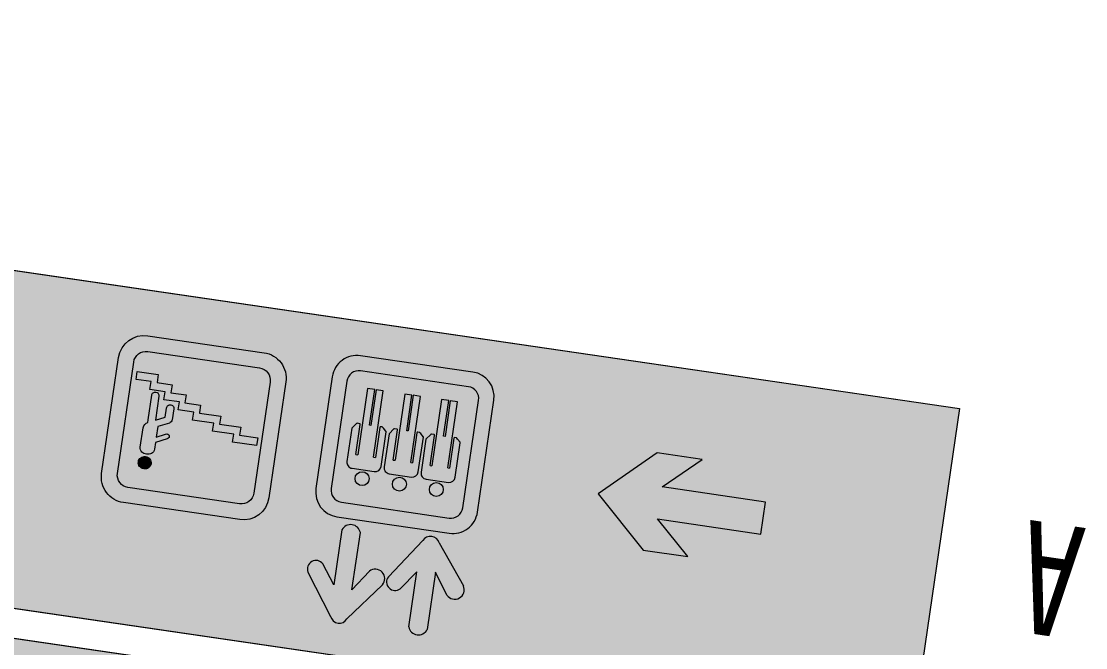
# Model space of a CAD drawing. Header units: inches. Extents: x -414268 to 632271, y -366004 to 318730.
# Drawn here: x -189249 to -177962, y 172284 to 178929 of the extents above; entities that cross this region are included whole.
import ezdxf

# ---------------------------------------------------------------- set-up
doc = ezdxf.new("R2010")
doc.units = ezdxf.units.IN
doc.header["$LTSCALE"] = 1200
doc.header["$MEASUREMENT"] = 0
doc.layers.get('0').update_dxf_attribs({"linetype": 'CONTINUOUS', "lineweight": 0})
doc.layers.add('0--灯箱--字', color=7, linetype='CONTINUOUS', lineweight=0, true_color=0xf7f7f7)
doc.layers.add('0-栋牌字体', color=7, linetype='CONTINUOUS', lineweight=0, true_color=0xf7f7f7)
doc.layers.add('0-增加车位', color=6, linetype='CONTINUOUS', lineweight=0)
doc.styles.add('-宋体', font='', dxfattribs={"width": 0.8})
doc.styles.get('-宋体').set_extended_font_data('SimSun')

# ---------------------------------------------------------------- blocks, each defined once
blk = doc.blocks.new('A$C53BB72EC')
at = {"layer": '0--灯箱--字', "true_color": 0xf7f7f7}
blk.add_hatch(color=7, dxfattribs=at).paths.add_polyline_path([(6263.886652779096, -28314.52920469935), (5705.06504685228, -27793.419626765), (5225.644234895473, -27793.41962678659), (5600.054711105098, -28142.56304409566), (4492.694870033767, -28142.56304414553), (4492.694870049396, -28486.49536568977), (5600.054711120494, -28486.4953656399), (5225.644234942301, -28835.63878293225), (5705.065046899661, -28835.63878291062)])
at = {"layer": '0--灯箱--字', "color": 7, "true_color": 0xf7f7f7}
blk.add_lwpolyline([(6263.886652779096, -28314.52920469935), (5705.06504685228, -27793.419626765), (5225.644234895473, -27793.41962678659), (5600.054711105098, -28142.56304409566), (4492.694870033767, -28142.56304414553), (4492.694870049396, -28486.49536568977), (5600.054711120494, -28486.4953656399), (5225.644234942301, -28835.63878293225), (5705.065046899661, -28835.63878291062)], close=True, dxfattribs=at)
blk = doc.blocks.new('A$C744A17C1')
at = {"true_color": 0xf7f7f7}
h = blk.add_hatch(color=7, dxfattribs=at)
edge = h.paths.add_edge_path()
edge.add_line((-3036.027967695962, 95700.69936638275), (-4282.504917986342, 95700.6993662884))
edge.add_arc((-4282.504917992475, 95427.42636630207), 273.2729999863368, 89.999999998714, 180.0000000033805)
edge.add_line((-4555.777917978819, 95427.42636628594), (-4555.777917813975, 94185.20778836703))
edge.add_arc((-4282.504917798803, 94185.20778839014), 273.2730000151723, 180.000000004845, 269.9999999973897)
edge.add_line((-4282.504917811253, 93911.93478837497), (-3036.027967662085, 93911.93478839874))
edge.add_arc((-3036.027967657114, 94185.20778838589), 273.2729999871517, 269.9999999989579, 360.000000003228)
edge.add_line((-2762.754967669956, 94185.20778840128), (-2762.754967693822, 95427.42636646118))
edge.add_arc((-3036.027967666832, 95427.42636640974), 273.27299997301, 1.078538077006223e-08, 90.00000000610757)
edge = h.paths.add_edge_path(flags=16)
edge.add_line((-3060.870968115632, 95535.07936645439), (-4257.661918124184, 95535.07936650218))
edge.add_arc((-4257.661918121812, 95402.58336650326), 132.4959999989223, 90.00000000102573, 180.0000000010257)
edge.add_line((-4390.157918120734, 95402.58336650088), (-4390.157917956356, 94210.05078851104))
edge.add_arc((-4257.661917951628, 94210.05078851951), 132.4960000047276, 180.0000000036624, 269.9999999983266)
edge.add_line((-4257.661917955498, 94077.55478851478), (-3060.870967947179, 94077.55478853764))
edge.add_arc((-3060.870967934181, 94210.05078852108), 132.4959999834391, 269.9999999943792, 360.0000000077086)
edge.add_line((-2928.374967950745, 94210.05078853891), (-2928.374968114891, 95402.5833664582))
edge.add_arc((-3060.870968122284, 95402.58336644698), 132.4960000073929, 4.851705143038884e-09, 89.99999999712362)
for points in [[(-4105.775307702483, 95185.59901780682), (-4093.191785995499, 95189.3268348336), (-4081.094827414956, 95195.37593573614), (-4070.936258183443, 95203.2804008755), (-4062.716157831484, 95213.04030111353), (-4056.434022755828, 95224.1912299039), (-4052.08934933634, 95236.26885156211), (-4051.135041708476, 95249.73601779382), (-4052.116755634663, 95262.73681229903), (-4056.486909276806, 95275.26976579314), (-4062.791662051925, 95285.94331290413), (-4071.031959299231, 95295.68616647439), (-4081.207323937677, 95304.03394962067), (-4093.316810593125, 95310.05796103626), (-4105.908036448644, 95313.759728508), (-4119.465126179974, 95315.13875723894), (-4133.503442684887, 95313.7311628082), (-4146.086937904591, 95310.0033170796), (-4157.699789472972, 95303.95473898912), (-4167.857881605858, 95295.58589573058), (-4176.07797313435, 95285.82602378237), (-4182.360594149213, 95275.13944482138), (-4186.704781629727, 95262.5974733338), (-4188.143691014964, 95249.59416268383), (-4186.677366507938, 95236.12948444439), (-4182.307698770659, 95224.06089506189), (-4176.002468914026, 95212.92301254108), (-4167.76218049007, 95203.18015842151), (-4157.587301790831, 95195.29673952419), (-4145.961922130198, 95189.27220515917), (-4133.370705098263, 95185.57043713813), (-4119.329499548534, 95184.19193190591)], [(-4150.11990238633, 94529.42519890532), (-4149.627119381796, 94521.06739443877), (-4147.198756577098, 94513.64028296362), (-4143.319000463234, 94507.14339838475), (-4138.471931530861, 94501.57620250923), (-4125.87734835525, 94494.62397167491), (-4111.351055108826, 94492.31724702398), (-4097.313692784286, 94494.65355498373), (-4091.022925867466, 94497.44615649544), (-4084.733546061092, 94501.63183647174), (-4079.89801569574, 94507.2090675378), (-4076.03173301369, 94513.71398120295), (-4074.102912004921, 94521.14558704928), (-4073.143780433107, 94529.96923974363), (-4073.409211437916, 94786.29070426736), (-3975.566005341127, 94739.02821416727), (-3975.466443319223, 94642.90766297959), (-3974.488086713245, 94633.15731810404), (-3972.058778551756, 94624.80149255057), (-3968.178068257752, 94617.3759077636), (-3962.846874666517, 94611.80920641035), (-3957.032519419794, 94607.17172890124), (-3950.735444288468, 94603.92778070834), (-3936.208673960762, 94601.1567060907), (-3922.171329299919, 94603.4930145998), (-3915.880527055357, 94606.2856162488), (-3910.075784334331, 94610.93515125757), (-3904.75565221149, 94616.04852715385), (-3900.890314869001, 94623.48214061509), (-3898.477828618838, 94631.37860536999), (-3897.519191809697, 94640.66660789371), (-3897.638941903831, 94756.28987031762), (-3899.589391086716, 94769.75402574499), (-3904.925876862952, 94780.42857604545), (-3913.164742831723, 94788.77836625729), (-3922.213472441188, 94794.70326598715), (-3922.369446171797, 94794.80538847725), (-4039.101889754296, 94849.94229390075), (-4039.217787765549, 94961.8507568656), (-3945.249063278898, 94915.97730225985), (-3931.689579247963, 94912.27652424466), (-3920.071903735632, 94913.68161695023), (-3910.87873896258, 94918.79899297009), (-3904.593228902901, 94926.69948613836), (-3902.181714496808, 94935.52465123867), (-3903.644699364901, 94945.7388518333), (-3910.432604954694, 94955.48318951971), (-3915.27822494437, 94959.65733535777), (-3922.059884152026, 94963.36512443822), (-4039.278855550569, 95020.8232700668), (-4039.351956630824, 95091.40453202384), (-4040.820693118498, 95107.19094595194), (-4045.67544851813, 95120.18775516514), (-4052.949404808227, 95131.78898377655), (-4062.641139533138, 95140.60162528208), (-4073.783825813676, 95148.01970503082), (-4086.376951205893, 95153.57888623964), (-4100.41957921104, 95156.35044109734), (-4113.976686623646, 95157.7294554087), (-4128.015453705215, 95156.78622522691), (-4141.567728333292, 95153.52173987115), (-4154.633934597136, 95148.40033557524), (-4165.761698503164, 95141.42355248562), (-4175.434667611378, 95132.12651809816), (-4182.685078526265, 95120.97459971393), (-4187.997029419406, 95107.96727520748), (-4189.917695685872, 95092.64169136254), (-4189.701767394668, 94884.14834125085), (-4188.722924849484, 94873.93363212637), (-4186.29220309027, 94864.1847850999), (-4176.591818860266, 94847.0138444682), (-4163.989522695891, 94832.63200043356), (-4150.422369861859, 94821.5016373705), (-4150.394362782827, 94794.4670060108)]]:
    blk.add_hatch(color=256).paths.add_polyline_path(points)
blk.add_hatch(color=7, dxfattribs=at).paths.add_polyline_path([(-2972.607069589547, 94898.53414615076), (-3229.479971812805, 94898.09719255501), (-3229.336110325414, 94813.51894278088), (-3456.396698841709, 94813.13270141499), (-3456.252740901196, 94728.50382023354), (-3683.313339790911, 94728.1176065724), (-3683.169383667991, 94643.48864204493), (-3848.535635771113, 94643.20729399307), (-3848.391651262064, 94558.5783851212), (-4015.984025353682, 94558.29326713439), (-4015.840079232818, 94473.66434005648), (-4177.145826940774, 94473.38992084307), (-4177.00158715609, 94388.58852501128), (-4337.63411603251, 94388.31524484028), (-4337.488947727485, 94302.96531869122), (-4112.581915430259, 94304.06890598805), (-4112.725865504006, 94388.69787000655), (-3952.093359518447, 94388.9711473679), (-3952.23760118545, 94473.77254055717), (-3789.097450235975, 94474.05003136786), (-3789.24139829434, 94558.67899535972), (-3621.331052389462, 94558.96459933165), (-3621.462747673038, 94636.38460403035), (-3621.475010367576, 94643.59356330667), (-3394.41441148764, 94643.97972189655), (-3394.55836834677, 94728.60868587349), (-3167.497770679998, 94728.99490008186), (-3167.619749095524, 94813.62389573664), (-2972.62380450021, 94813.90494948352)])
at = {"color": 7, "lineweight": 0, "ltscale": 5, "true_color": 0xf7f7f7}
for points in [[(-3036.027967695962, 95700.69936638275), (-4282.504917986342, 95700.6993662884, 0.4142135623969432), (-4555.777917978819, 95427.42636628594), (-4555.777917813975, 94185.20778836703, 0.4142135623349744), (-4282.504917811253, 93911.93478837497), (-3036.027967662085, 93911.93478839874, 0.4142135623949164), (-2762.754967669956, 94185.20778840128), (-2762.754967693822, 95427.42636646118, 0.4142135623491799)], [(-3060.870968115632, 95535.07936645439), (-4257.661918124184, 95535.07936650218, 0.414213562373095), (-4390.157918120734, 95402.58336650088), (-4390.157917956356, 94210.05078851104, 0.4142135623458187), (-4257.661917955498, 94077.55478851478), (-3060.870967947179, 94077.55478853764, 0.4142135624412422), (-2928.374967950745, 94210.05078853891), (-2928.374968114891, 95402.5833664582, 0.4142135623336186)]]:
    blk.add_lwpolyline(points, format="xyb", close=True, dxfattribs=at)
at = {"color": 7, "true_color": 0xf7f7f7}
blk.add_lwpolyline([(-2972.479819925153, 94813.90515701298), (-2972.607069589547, 94898.53414615076), (-3229.479971812805, 94898.09719255501), (-3229.336110325414, 94813.51894278088), (-3456.396698841709, 94813.13270141499), (-3456.252740901196, 94728.50382023354), (-3683.313339790911, 94728.1176065724), (-3683.169383667991, 94643.48864204493), (-3848.535635771113, 94643.20729399307), (-3848.391651262064, 94558.5783851212), (-4015.984025353682, 94558.29326713439), (-4015.840079232818, 94473.66434005648), (-4177.145826940774, 94473.38992084307), (-4177.00158715609, 94388.58852501128), (-4337.63411603251, 94388.31524484028), (-4337.488947727485, 94302.96531869122), (-4112.581915430259, 94304.06890598805), (-4112.725865504006, 94388.69787000655), (-3952.093359518447, 94388.9711473679), (-3952.23760118545, 94473.77254055717), (-3789.097450235975, 94474.05003136786), (-3789.24139829434, 94558.67899535972), (-3621.331052389462, 94558.96459933165), (-3621.462747673038, 94636.38460403035), (-3621.475010367576, 94643.59356330667), (-3394.41441148764, 94643.97972189655), (-3394.55836834677, 94728.60868587349), (-3167.497770679998, 94728.99490008186), (-3167.619749095524, 94813.62389573664), (-2972.62380450021, 94813.90494948352), (-2972.607069589547, 94898.53414615075)], dxfattribs=at)
at = {"layer": '0-栋牌字体', "linetype": 'ByBlock'}
for points in [[(-4105.775307702483, 95185.59901780682), (-4093.191785995499, 95189.3268348336), (-4081.094827414956, 95195.37593573614), (-4070.936258183443, 95203.2804008755), (-4062.716157831484, 95213.04030111353), (-4056.434022755828, 95224.1912299039), (-4052.08934933634, 95236.26885156211), (-4051.135041708476, 95249.73601779382), (-4052.116755634663, 95262.73681229903), (-4056.486909276806, 95275.26976579314), (-4062.791662051925, 95285.94331290413), (-4071.031959299231, 95295.68616647439), (-4081.207323937677, 95304.03394962067), (-4093.316810593125, 95310.05796103626), (-4105.908036448644, 95313.759728508), (-4119.465126179974, 95315.13875723894), (-4133.503442684887, 95313.7311628082), (-4146.086937904591, 95310.0033170796), (-4157.699789472972, 95303.95473898912), (-4167.857881605858, 95295.58589573058), (-4176.07797313435, 95285.82602378237), (-4182.360594149213, 95275.13944482138), (-4186.704781629727, 95262.5974733338), (-4188.143691014964, 95249.59416268383), (-4186.677366507938, 95236.12948444439), (-4182.307698770659, 95224.06089506189), (-4176.002468914026, 95212.92301254108), (-4167.76218049007, 95203.18015842151), (-4157.587301790831, 95195.29673952419), (-4145.961922130198, 95189.27220515917), (-4133.370705098263, 95185.57043713813), (-4119.329499548534, 95184.19193190591)], [(-4150.11990238633, 94529.42519890532), (-4149.627119381796, 94521.06739443877), (-4147.198756577098, 94513.64028296362), (-4143.319000463234, 94507.14339838475), (-4138.471931530861, 94501.57620250923), (-4125.87734835525, 94494.62397167491), (-4111.351055108826, 94492.31724702398), (-4097.313692784286, 94494.65355498373), (-4091.022925867466, 94497.44615649544), (-4084.733546061092, 94501.63183647174), (-4079.89801569574, 94507.2090675378), (-4076.03173301369, 94513.71398120295), (-4074.102912004921, 94521.14558704928), (-4073.143780433107, 94529.96923974363), (-4073.409211437916, 94786.29070426736), (-3975.566005341127, 94739.02821416727), (-3975.466443319223, 94642.90766297959), (-3974.488086713245, 94633.15731810404), (-3972.058778551756, 94624.80149255057), (-3968.178068257752, 94617.3759077636), (-3962.846874666517, 94611.80920641035), (-3957.032519419794, 94607.17172890124), (-3950.735444288468, 94603.92778070834), (-3936.208673960762, 94601.1567060907), (-3922.171329299919, 94603.4930145998), (-3915.880527055357, 94606.2856162488), (-3910.075784334331, 94610.93515125757), (-3904.75565221149, 94616.04852715385), (-3900.890314869001, 94623.48214061509), (-3898.477828618838, 94631.37860536999), (-3897.519191809697, 94640.66660789371), (-3897.638941903831, 94756.28987031762), (-3899.589391086716, 94769.75402574499), (-3904.925876862952, 94780.42857604545), (-3913.164742831723, 94788.77836625729), (-3922.213472441188, 94794.70326598715), (-3922.369446171797, 94794.80538847725), (-4039.101889754296, 94849.94229390075), (-4039.217787765549, 94961.8507568656), (-3945.249063278898, 94915.97730225985), (-3931.689579247963, 94912.27652424466), (-3920.071903735632, 94913.68161695023), (-3910.87873896258, 94918.79899297009), (-3904.593228902901, 94926.69948613836), (-3902.181714496808, 94935.52465123867), (-3903.644699364901, 94945.7388518333), (-3910.432604954694, 94955.48318951971), (-3915.27822494437, 94959.65733535777), (-3922.059884152026, 94963.36512443822), (-4039.278855550569, 95020.8232700668), (-4039.351956630824, 95091.40453202384), (-4040.820693118498, 95107.19094595194), (-4045.67544851813, 95120.18775516514), (-4052.949404808227, 95131.78898377655), (-4062.641139533138, 95140.60162528208), (-4073.783825813676, 95148.01970503082), (-4086.376951205893, 95153.57888623964), (-4100.41957921104, 95156.35044109734), (-4113.976686623646, 95157.7294554087), (-4128.015453705215, 95156.78622522691), (-4141.567728333292, 95153.52173987115), (-4154.633934597136, 95148.40033557524), (-4165.761698503164, 95141.42355248562), (-4175.434667611378, 95132.12651809816), (-4182.685078526265, 95120.97459971393), (-4187.997029419406, 95107.96727520748), (-4189.917695685872, 95092.64169136254), (-4189.701767394668, 94884.14834125085), (-4188.722924849484, 94873.93363212637), (-4186.29220309027, 94864.1847850999), (-4176.591818860266, 94847.0138444682), (-4163.989522695891, 94832.63200043356), (-4150.422369861859, 94821.5016373705), (-4150.394362782827, 94794.4670060108)]]:
    blk.add_lwpolyline(points, close=True, dxfattribs=at)

msp = doc.modelspace()

# ---------------------------------------------------------------- hatches: boundary and pattern name
for points in [[(-190578.5994641535, 176469.5237862677), (-191092.1822424534, 172957.8811891132), (-179813.2454757929, 171308.3204721615), (-179299.6626975156, 174819.9630693192)], [(-191650.9627408669, 169137.197399503), (-180372.0259748026, 167487.6366825535), (-179858.4431965449, 170999.2792796342), (-191137.3799626093, 172648.8399965836)]]:
    msp.add_hatch(color=250).paths.add_polyline_path(points)
at = {"lineweight": 0, "ltscale": 5, "true_color": 0xf7f7f7}
h = msp.add_hatch(color=7, dxfattribs=at)
edge = h.paths.add_edge_path(flags=0)
edge.add_arc((-184848.2262303705, 173962.166326475), 74.02267116532015, 351.67939968533864, 711.6793996853385, ccw=False)
edge = h.paths.add_edge_path(flags=0)
edge.add_arc((-185239.8382363781, 174019.4401453331), 74.02267116532015, 351.67939968533864, 711.6793996853385, ccw=False)
edge = h.paths.add_edge_path(flags=0)
edge.add_arc((-185635.3981682512, 174077.2913540248), 74.02267116532015, 351.67939968533864, 711.6793996853385, ccw=False)
edge = h.paths.add_edge_path()
edge.add_line((-185901.9794844189, 173672.3979313821), (-184710.9096735514, 173498.2022593266))
edge.add_arc((-184672.7196581508, 173759.3280028521), 263.9036399967164, 621.6793996853387, 711.6793996853386)
edge.add_line((-184411.5939146315, 173721.1379874694), (-184237.9933519427, 174908.1387148676))
edge.add_arc((-184499.1190954778, 174946.3287302612), 263.9036399967164, 711.6793996853386, 801.6793996853387)
edge.add_line((-184460.9290800955, 175207.4544737807), (-185651.9988909545, 175381.6501458951))
edge.add_arc((-185690.1889062191, 175120.5244023584), 263.9036399967164, 441.6793996853385, 531.6793996853386)
edge.add_line((-185951.3146497387, 175158.7144177413), (-186124.9152124439, 173971.7136902252))
edge.add_arc((-185863.7894690364, 173933.5236749015), 263.9036399967164, 531.6793996982746, 621.6793996853387)
edge = h.paths.add_edge_path(flags=16)
edge.add_line((-185855.0953162003, 173827.184138051), (-184711.5029135072, 173659.9321050136))
edge.add_arc((-184692.9865424313, 173786.5385260993), 127.953279998408, 621.6793996853387, 711.6793996853386)
edge.add_line((-184566.380121331, 173768.0221550047), (-184399.7231977862, 174907.5454746083))
edge.add_arc((-184526.3296188998, 174926.0618457308), 127.953279998408, 711.6793996853386, 801.6793996853387)
edge.add_line((-184507.8132478049, 175052.6682668309), (-185651.4056505156, 175219.9202997504))
edge.add_arc((-185669.9220215938, 175093.3138786478), 127.953279998408, 441.6793996853385, 531.6793996853386)
edge.add_line((-185796.5284426935, 175111.8302497424), (-185963.1853662208, 173972.3069302568))
edge.add_arc((-185836.5789451055, 173953.7905591514), 127.953279998408, 531.6793996853386, 621.6793996853387)
edge = h.paths.add_edge_path(flags=0)
edge.add_line((-184726.1275971855, 174190.4235363145), (-184708.0821380522, 174187.7843619139))
edge.add_line((-184708.0821381205, 174187.7843619154), (-184661.5211307597, 174506.1470956178))
edge.add_arc((-184653.6082294596, 174504.9898224187), 7.9970799999005, 441.6793996853386, 531.6793996853385, ccw=False)
edge.add_line((-184652.4509562662, 174512.9027237372), (-184635.8107004356, 174510.4690624001))
edge.add_arc((-184636.9679735689, 174502.5561611413), 7.997079937409398, 399.7594110033832, 441.6793996853386, ccw=False)
edge.add_line((-184630.8203240778, 174507.670815798), (-184622.5357316203, 174497.7130035974))
edge.add_line((-184622.5357315862, 174497.7130035923), (-184595.5418525409, 174465.2672336658))
edge.add_arc((-184601.6895022278, 174460.1525789605), 7.997080119066278, 351.67939968533864, 399.7594106533083, ccw=False)
edge.add_line((-184593.7766007746, 174458.9953057473), (-184647.5320823441, 174091.4400711956))
edge.add_arc((-184710.8352929035, 174100.698256796), 63.976639999204, 621.6793996853385, 711.6793996853385, ccw=False)
edge.add_line((-184720.0934784511, 174037.3950462459), (-184955.4186458443, 174071.8116903398))
edge.add_arc((-184946.160460238, 174135.114900821), 63.976639999204, 531.6793996853385, 621.6793996853385, ccw=False)
edge.add_line((-185009.4636707883, 174144.3730863684), (-184957.878662188, 174497.0876268109))
edge.add_line((-184957.878662183, 174497.0876268445), (-184907.7900869583, 174546.9304430616))
edge.add_arc((-184902.1492212648, 174541.2617640762), 7.997079940317611, 441.6793996853386, 494.8590940006088, ccw=False)
edge.add_line((-184900.9919480817, 174549.1746653276), (-184874.0082507998, 174545.2282608085))
edge.add_arc((-184875.165524077, 174537.315359502), 7.9970799999005, 351.67939968533864, 441.6793996853386, ccw=False)
edge.add_line((-184867.2526227577, 174536.1580863085), (-184913.8598180741, 174217.479541452))
edge.add_line((-184913.8598180743, 174217.4795414519), (-184894.6695378294, 174214.6729356793))
edge.add_line((-184894.6695378672, 174214.6729356591), (-184791.8881329493, 174917.4448630125))
edge.add_line((-184791.8881329125, 174917.4448630242), (-184714.9935339707, 174906.198917747))
edge.add_line((-184714.9935339064, 174906.1989177205), (-184770.3336554041, 174527.8086407486))
edge.add_line((-184770.3336554708, 174527.8086407583), (-184755.7897525365, 174525.6815739255))
edge.add_line((-184755.7897525055, 174525.6815739037), (-184700.4496305709, 174904.0718505708))
edge.add_line((-184700.449630566, 174904.0718506045), (-184623.4034823447, 174892.8037408466))
edge.add_line((-184623.4034824018, 174892.8037408119), (-184726.1275972917, 174190.4235362957))
edge = h.paths.add_edge_path(flags=0)
edge.add_line((-185117.7395088636, 174247.6973413769), (-185099.6940497302, 174245.0581669763))
edge.add_line((-185099.6940497983, 174245.0581669777), (-185053.1330424378, 174563.4209006803))
edge.add_arc((-185045.2201411377, 174562.263627481), 7.9970799999005, 441.6793996853386, 531.6793996853385, ccw=False)
edge.add_line((-185044.0628679439, 174570.1765287997), (-185027.4226121132, 174567.7428674625))
edge.add_arc((-185028.5798852467, 174559.8299662037), 7.997079937409398, 399.7594110033832, 441.6793996853386, ccw=False)
edge.add_line((-185022.4322356212, 174564.9446208407), (-185014.1476431636, 174554.98680864))
edge.add_line((-185014.1476432644, 174554.9868086548), (-184987.1537642191, 174522.5410387283))
edge.add_arc((-184993.3014139063, 174517.426384023), 7.997080119066278, 351.67939968533864, 399.7594106533083, ccw=False)
edge.add_line((-184985.3885124526, 174516.2691108098), (-185039.1439940222, 174148.7138762581))
edge.add_arc((-185102.4472045821, 174157.9720618585), 63.976639999204, 621.6793996853385, 711.6793996853385, ccw=False)
edge.add_line((-185111.7053901293, 174094.6688513081), (-185347.0305575226, 174129.0854954019))
edge.add_arc((-185337.772371916, 174192.3887058833), 63.976639999204, 531.6793996853385, 621.6793996853385, ccw=False)
edge.add_line((-185401.0755824665, 174201.6468914307), (-185349.4905738662, 174554.3614318731))
edge.add_line((-185349.4905738609, 174554.3614319069), (-185299.4019986362, 174604.2042481239))
edge.add_arc((-185293.7611329434, 174598.5355691385), 7.997079940317611, 441.6793996853386, 494.8590940006088, ccw=False)
edge.add_line((-185292.60385976, 174606.44847039), (-185265.620162478, 174602.5020658709))
edge.add_arc((-185266.7774357554, 174594.5891645644), 7.9970799999005, 351.67939968533864, 441.6793996853386, ccw=False)
edge.add_line((-185258.8645344368, 174593.431891371), (-185305.4717297532, 174274.7533465145))
edge.add_line((-185305.4717297519, 174274.7533465144), (-185286.2814495071, 174271.9467407418))
edge.add_line((-185286.2814494099, 174271.9467407017), (-185183.500044492, 174974.7186680551))
edge.add_line((-185183.5000445913, 174974.7186680867), (-185106.6054456494, 174963.4727228094))
edge.add_line((-185106.6054455849, 174963.4727227828), (-185161.9455670825, 174585.0824458109))
edge.add_line((-185161.9455671498, 174585.0824458207), (-185147.4016642157, 174582.9553789879))
edge.add_line((-185147.4016641839, 174582.9553789661), (-185092.0615422492, 174961.3456556332))
edge.add_line((-185092.0615422441, 174961.3456556667), (-185015.0153940229, 174950.0775459088))
edge.add_line((-185015.0153940795, 174950.0775458742), (-185117.7395089695, 174247.6973413579))
edge = h.paths.add_edge_path(flags=0)
edge.add_line((-185512.9142154184, 174305.4911747903), (-185494.8687562851, 174302.8520003897))
edge.add_line((-185494.8687562191, 174302.8520003715), (-185448.3077488583, 174621.214734074))
edge.add_arc((-185440.394847558, 174620.0574608746), 7.9970799999005, 441.6793996853386, 531.6793996853385, ccw=False)
edge.add_line((-185439.2375743644, 174627.9703621935), (-185422.5973185337, 174625.5367008563))
edge.add_arc((-185423.7545918017, 174617.6237996172), 7.997079937409398, 399.7594110033832, 441.6793996853386, ccw=False)
edge.add_line((-185417.6069421759, 174622.7384542542), (-185409.3223497184, 174612.7806420535))
edge.add_line((-185409.322349685, 174612.7806420487), (-185382.3284706396, 174580.3348721221))
edge.add_arc((-185388.4761203265, 174575.2202174167), 7.997080119066278, 351.67939968533864, 399.7594106533083, ccw=False)
edge.add_line((-185380.5632188728, 174574.0629442034), (-185434.3187004424, 174206.5077096517))
edge.add_arc((-185497.6219110119, 174215.7658951847), 63.976639999204, 621.6793996853385, 711.6793996853385, ccw=False)
edge.add_line((-185506.8800965591, 174152.4626846345), (-185742.2052639523, 174186.8793287283))
edge.add_arc((-185732.9470784712, 174250.1825392968), 63.976639999204, 531.6793996853385, 621.6793996853385, ccw=False)
edge.add_line((-185796.2502890212, 174259.4407248443), (-185744.6652804209, 174612.1552652868))
edge.add_line((-185744.6652804158, 174612.1552653204), (-185694.5767051912, 174661.9980815374))
edge.add_arc((-185688.9358395079, 174656.3294024846), 7.997079940317611, 441.6793996853386, 494.8590940006088, ccw=False)
edge.add_line((-185687.778566324, 174664.242303736), (-185660.7948690421, 174660.2958992168))
edge.add_arc((-185661.9521421852, 174652.3829978908), 7.9970799999005, 351.67939968533864, 441.6793996853386, ccw=False)
edge.add_line((-185654.039240867, 174651.2257246975), (-185700.6464361834, 174332.547179841))
edge.add_line((-185700.6464361821, 174332.5471798407), (-185681.4561559372, 174329.7405740681))
edge.add_line((-185681.456155965, 174329.7405741152), (-185578.6747510471, 175032.5125014685))
edge.add_line((-185578.6747510209, 175032.5125014131), (-185501.7801520791, 175021.2665561359))
edge.add_line((-185501.7801521392, 175021.2665561962), (-185557.1202736368, 174642.8762792243))
edge.add_line((-185557.1202735693, 174642.8762792144), (-185542.5763706351, 174640.7492123816))
edge.add_line((-185542.5763707388, 174640.7492123796), (-185487.2362488042, 175019.1394890468))
edge.add_line((-185487.236248809, 175019.139489013), (-185410.1901005878, 175007.8713792551))
edge.add_line((-185410.1901004997, 175007.871379268), (-185512.9142153896, 174305.4911747517))
for points in [[(-185795.5910384486, 172589.2044622297, -0.6624751083134088), (-185968.8915474788, 172614.5499112932), (-186209.0206388208, 173086.7261480915, -0.8769134457514564), (-186051.7644980714, 173172.4950842595), (-185934.8127649809, 172950.6530656676), (-185849.5251753779, 173533.8103382904, -0.710415717446655), (-185653.6226444766, 173505.1593111734), (-185742.5802694099, 172896.9080246685), (-185557.8334792223, 173095.823552459, -0.9042847927237261), (-185419.0197184971, 172951.5664906997)], [(-184561.2187249703, 172939.9487424699, -0.9042847922969277), (-184735.5304979519, 172841.4867406447), (-184855.5746047581, 173084.9783753555), (-184944.5322298264, 172476.7270888701, -0.710415717446655), (-185140.4347608848, 172505.3781149091), (-185055.1471715222, 173088.5353877735), (-185230.73114533, 172909.4771370698, -0.8769134475484177), (-185356.8386242912, 173036.6884101891), (-184991.5462775193, 173420.3208912436, -0.6624751060017849), (-184818.2457686005, 173394.9754432976)]]:
    msp.add_hatch(color=7, dxfattribs=at).paths.add_polyline_path(points)

# ---------------------------------------------------------------- linework, layer by layer
at = {"color": 7, "lineweight": 0, "ltscale": 5, "true_color": 0xf7f7f7}
for p, q in [((-185578.6747510814, 175032.5125014736), (-185681.4561559991, 174329.7405741202)), ((-185501.7801521391, 175021.2665561962), (-185578.6747510814, 175032.5125014736)), ((-185557.120273637, 174642.8762792242), (-185501.7801521391, 175021.2665561962)), ((-185487.2362487681, 175019.1394890586), (-185542.5763707023, 174640.7492123916)), ((-185512.9142154365, 174305.4911747844), (-185410.1901005468, 175007.8713793007)), ((-185410.1901005468, 175007.8713793007), (-185487.2362487681, 175019.1394890586)), ((-185183.500044573, 174974.7186680926), (-185286.2814494906, 174271.9467407394)), ((-185106.6054456308, 174963.4727228153), (-185183.500044573, 174974.7186680926)), ((-185161.9455671282, 174585.0824458434), (-185106.6054456308, 174963.4727228153)), ((-185092.0615422601, 174961.3456556779), (-185147.4016641947, 174582.9553790107)), ((-185015.0153940387, 174950.0775459199), (-185092.0615422601, 174961.3456556779)), ((-185117.7395089287, 174247.6973414036), (-185015.0153940387, 174950.0775459199)), ((-184791.8881329121, 174917.4448630328), (-184894.6695378298, 174214.6729356795)), ((-184714.9935339701, 174906.1989177555), (-184791.8881329121, 174917.4448630328)), ((-184770.3336554676, 174527.8086407837), (-184714.9935339701, 174906.1989177555)), ((-184700.4496305987, 174904.0718506179), (-184755.7897525331, 174525.6815739507)), ((-184726.1275972673, 174190.4235363438), (-184623.4034823774, 174892.8037408601)), ((-184623.4034823774, 174892.8037408601), (-184700.4496305987, 174904.0718506179)), ((-185694.5767052095, 174661.9980815314), (-185744.6652804345, 174612.1552653145)), ((-185700.6464362438, 174332.5471798929), (-185654.0392409278, 174651.2257247492)), ((-185660.7948690527, 174660.2958992614), (-185687.7785663349, 174664.2423037806)), ((-185542.5763707023, 174640.7492123916), (-185557.120273637, 174642.8762792242)), ((-185448.3077489432, 174621.2147340864), (-185494.8687563032, 174302.8520003839)), ((-185422.5973185996, 174625.5367008746), (-185439.2375744309, 174627.9703622118)), ((-185409.3223497509, 174612.7806420668), (-185417.6069422087, 174622.7384542675)), ((-185744.6652804345, 174612.1552653145), (-185796.2502890344, 174259.4407248719)), ((-185434.3187005407, 174206.5077096833), (-185380.5632189717, 174574.0629442353)), ((-185382.3284707063, 174580.3348721404), (-185409.3223497509, 174612.7806420668)), ((-185349.4905739263, 174554.3614319336), (-185401.0755825264, 174201.6468914911)), ((-185299.4019987011, 174604.2042481506), (-185349.4905739263, 174554.3614319336)), ((-185305.4717297359, 174274.753346512), (-185258.8645344197, 174593.4318913686)), ((-185265.6201625454, 174602.5020658808), (-185292.603859827, 174606.4484703998)), ((-185147.4016641947, 174582.9553790107), (-185161.9455671282, 174585.0824458434)), ((-185053.1330424348, 174563.4209007056), (-185099.6940497951, 174245.058167003)), ((-185027.4226120917, 174567.7428674938), (-185044.0628679226, 174570.176528831)), ((-185039.1439940327, 174148.7138763025), (-184985.3885124633, 174516.2691108543)), ((-185014.1476432427, 174554.986808686), (-185022.4322357003, 174564.9446208867)), ((-184987.1537641973, 174522.5410387594), (-185014.1476432427, 174554.986808686)), ((-184907.7900870394, 174546.9304430907), (-184957.8786622647, 174497.0876268737)), ((-184913.8598180743, 174217.4795414519), (-184867.2526227577, 174536.1580863085)), ((-184874.0082508838, 174545.2282608208), (-184900.9919481657, 174549.1746653399)), ((-184755.7897525331, 174525.6815739507), (-184770.3336554676, 174527.8086407837)), ((-184661.521130773, 174506.1470956456), (-184708.0821381333, 174187.784361943)), ((-184635.8107004307, 174510.4690624339), (-184652.4509562611, 174512.902723771)), ((-184622.5357315818, 174497.7130036261), (-184630.8203240395, 174507.6708158268)), ((-184957.8786622647, 174497.0876268737), (-185009.4636708649, 174144.3730864313)), ((-184647.532082371, 174091.4400712426), (-184593.7766008023, 174458.9953057944)), ((-184595.5418525365, 174465.2672336996), (-184622.5357315818, 174497.7130036261)), ((-185700.6464362438, 174332.5471798929), (-185681.4561559991, 174329.7405741202)), ((-185512.9142154365, 174305.4911747844), (-185494.8687563032, 174302.8520003839)), ((-185742.2052640317, 174186.8793287744), (-185506.8800966384, 174152.4626846806)), ((-185305.4717297359, 174274.753346512), (-185286.2814494906, 174271.9467407394)), ((-185117.7395089287, 174247.6973414036), (-185099.6940497951, 174245.058167003)), ((-184913.8598180743, 174217.4795414519), (-184894.6695378298, 174214.6729356795)), ((-184726.1275972673, 174190.4235363438), (-184708.0821381333, 174187.784361943)), ((-185347.0305575234, 174129.0854953935), (-185111.7053901299, 174094.6688512998)), ((-184955.4186458622, 174071.8116903338), (-184720.0934784689, 174037.3950462399))]:
    msp.add_line(p, q, dxfattribs=at)
at = {"color": 250}
for points in [[(-179813.2454762299, 171308.3204719219), (-207906.3862534912, 175416.9826981406), (-207392.8034752138, 178928.6252952983), (-179299.6626979527, 174819.9630690796), (-179813.24547623, 171308.3204719219)], [(-179813.2454757929, 171308.3204721615), (-191092.182242454, 172957.8811891134), (-190578.5994641765, 176469.5237862709), (-179299.6626975155, 174819.9630693192), (-179813.2454757929, 171308.3204721615)], [(-207951.5839732421, 175107.9415055063), (-179858.443196569, 170999.2792796376), (-180372.0259748026, 167487.6366825535), (-208465.1667514763, 171596.2989084221), (-207951.5839732421, 175107.9415055062)], [(-191137.3799615666, 172648.8399961909), (-179858.4431954892, 170999.2792793307), (-180372.0259737196, 167487.636682246), (-191650.962739797, 169137.1973991063), (-191137.3799615666, 172648.8399961909)], [(-191137.3799615662, 172648.8399961909), (-179858.4431954892, 170999.2792793306), (-180372.0259737195, 167487.6366822461), (-191650.9627397967, 169137.1973991063), (-191137.3799615662, 172648.8399961909)]]:
    msp.add_lwpolyline(points, dxfattribs=at)
at = {"color": 7, "lineweight": 0, "ltscale": 5, "true_color": 0xf7f7f7}
for points in [[(-185901.9794844204, 173672.3979313737), (-184710.9096735352, 173498.2022593243, 0.4142135623969432), (-184411.5939146323, 173721.1379874609), (-184237.99335196, 174908.1387148699, 0.4142135623349744), (-184460.9290800967, 175207.4544737722), (-185651.9988908376, 175381.6501458695, 0.4142135623949164), (-185951.3146497399, 175158.7144177329), (-186124.9152125669, 173971.7136902087, 0.4142135623491799)], [(-185855.0953162011, 173827.1841380426), (-184711.5029135175, 173659.9321050581, 0.414213562373095), (-184566.3801213221, 173768.0221550638), (-184399.7231978006, 174907.5454746275, 0.4142135623458187), (-184507.8132478062, 175052.6682668226), (-185651.4056504995, 175219.9202997396, 0.4142135624412422), (-185796.5284426948, 175111.830249734), (-185963.1853662068, 173972.3069302375, 0.4142135623336186)]]:
    msp.add_lwpolyline(points, format="xyb", close=True, dxfattribs=at)
for centre in [(-185635.3981682957, 174077.2913540742), (-185239.8382364055, 174019.4401453801), (-184848.2262304148, 173962.1663265243)]:
    msp.add_circle(centre, 74.02267116532015, dxfattribs=at)
for centre, radius, start, end in [((-185688.9358395191, 174656.3294025207), 7.997079940317611, 81.67939968738328, 134.8590940833961), ((-185661.9521422458, 174652.3829979426), 7.9970799999005, 351.6793996856729, 81.67939968738328), ((-185440.3948476241, 174620.0574608931), 7.9970799999005, 81.67939968738328, 171.679399685673), ((-185423.7545917846, 174617.6237996148), 7.997079937409398, 39.75941082904641, 81.67939968738328), ((-185388.4761204084, 174575.2202174458), 7.997080119066278, 351.6793996856729, 39.75941082904641), ((-185293.7611330119, 174598.53556914), 7.997079940317611, 81.67939968738328, 134.8590940833961), ((-185266.777435739, 174594.589164562), 7.9970799999005, 351.6793996856729, 81.67939968738328), ((-185045.2201411156, 174562.2636275123), 7.9970799999005, 81.67939968738328, 171.679399685673), ((-185028.5798852767, 174559.829966234), 7.997079937409398, 39.75941082904641, 81.67939968738328), ((-184993.3014139004, 174517.426384065), 7.997080119066278, 351.6793996856729, 39.75941082904641), ((-184902.1492213504, 174541.2617640801), 7.997079940317611, 81.67939968738328, 134.8590940833961), ((-184875.165524077, 174537.315359502), 7.9970799999005, 351.6793996856729, 81.67939968738328), ((-184653.6082294549, 174504.9898224524), 7.9970799999005, 81.67939968738328, 171.679399685673), ((-184636.9679736154, 174502.5561611741), 7.997079937409398, 39.75941082904641, 81.67939968738328), ((-184601.6895022386, 174460.1525790051), 7.997080119066278, 351.6793996856729, 39.75941082904641), ((-185732.9470784841, 174250.1825393245), 63.976639999204, 171.679399685673, 261.6793996873833), ((-185497.6219110911, 174215.7658952308), 63.976639999204, 261.6793996873833, 351.6793996856729), ((-185337.7723719765, 174192.3887059437), 63.976639999204, 171.679399685673, 261.6793996873833), ((-185102.4472045832, 174157.9720618499), 63.976639999204, 261.6793996873833, 351.6793996856729), ((-184946.1604603147, 174135.1149008838), 63.976639999204, 171.679399685673, 261.6793996873833), ((-184710.8352929218, 174100.69825679), 63.976639999204, 261.6793996873833, 351.6793996856729)]:
    msp.add_arc(centre, radius, start, end, dxfattribs=at)
at = {"layer": '0-增加车位', "color": 7, "lineweight": 0, "ltscale": 5, "true_color": 0xf7f7f7}
for points in [[(-185849.5251753691, 173533.8103383493), (-185934.8127648666, 172950.6530655045)], [(-185557.8334793875, 173095.8235522682), (-185742.5802695455, 172896.9080246798), (-185653.6226444189, 173505.1593115694)], [(-185356.8386244859, 173036.6884097962), (-184991.546277346, 173420.320891485)], [(-184818.2457685165, 173394.9754429326), (-184818.2457683817, 173394.9754429129), (-184561.0669604544, 172939.6800668984), (-184561.0944758021, 172939.6645804205)], [(-185934.8127648666, 172950.6530655045), (-186051.7644980732, 173172.4950842511)], [(-186209.0206389274, 173086.7261483049), (-185968.8915472601, 172614.5499109084)], [(-185055.14717134, 173088.5353880824), (-185230.7311453313, 172909.4771370614)], [(-185140.4347608367, 172505.3781152375), (-185055.14717134, 173088.5353880824)], [(-184735.5304980486, 172841.4867409255), (-184855.5746047503, 173084.9783754144), (-184944.5322298869, 172476.7270884575)], [(-185795.5910384293, 172589.2044623559), (-185795.591038295, 172589.2044623363), (-185418.7973673906, 172951.780451857), (-185418.819295332, 172951.803169487)]]:
    msp.add_lwpolyline(points, dxfattribs=at)
for centre, radius, start, end in [((-185756.5678613085, 173485.3384848572), 104.835980614343, 10.89823047836568, 152.4605688939276), ((-184910.2630205053, 173370.9511097996), 95.10175198039325, 14.63243554972049, 148.7263636140535), ((-186124.7436127989, 173119.2533352216), 90.3362332225548, 36.11253653896523, 201.1043721665985), ((-185495.6957666876, 173016.7001438023), 100.6062081652747, 319.6532494330311, 128.1434878618877), ((-185285.4064336929, 172981.388526118), 90.3362332225548, 142.2544272126205, 307.2462628296659), ((-184653.336149048, 172899.5013779368), 100.6062081652747, 215.2153115060454, 23.70554993120686), ((-185876.8742956094, 172638.5742440824), 95.10175198039325, 194.6324357570062, 328.7263638191047), ((-185037.4895441069, 172525.1989420334), 104.835980614343, 190.8982304783657, 332.4605688939276)]:
    msp.add_arc(centre, radius, start, end, dxfattribs=at)

# ---------------------------------------------------------------- block references
at = {"xscale": -1, "rotation": 171.6793996836047}
msp.add_blockref('A$C744A17C1', (-170080.2051498241, 267896.713080444), dxfattribs=at)
at = {"rotation": 171.6793996827466}
msp.add_blockref('A$C53BB72EC', (-181033.008599331, 144992.7969426957), dxfattribs=at)

# ---------------------------------------------------------------- texts
at = {"color": 1, "style": '-宋体', "width": 0.8}
msp.add_text('A', height=1190.718722742972, rotation=171.6793996841438, dxfattribs=at).set_placement((-177934.8960310202, 173549.0495658321))

doc.saveas('drawing.dxf')
